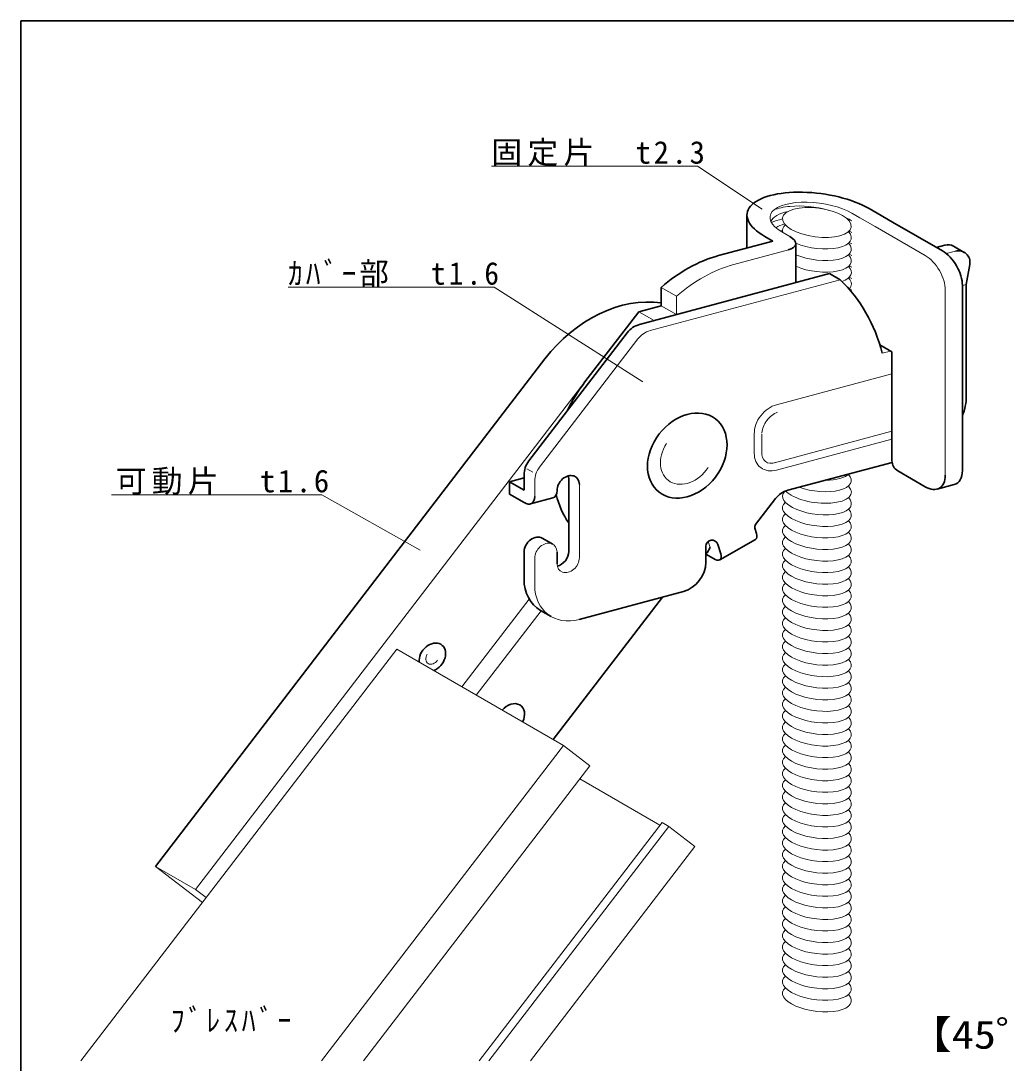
# Model space of a CAD drawing. Units: millimetres on the paper. Extents: x -195 to 195, y -456 to 138.
# Drawn here: x -195.1 to -67.2, y -316.1 to -180.9 of the extents above; entities that cross this region are included whole.
import ezdxf
from ezdxf.enums import TextEntityAlignment as Align

# ---------------------------------------------------------------- set-up
doc = ezdxf.new("R2010")
doc.units = ezdxf.units.MM
for name, color, linetype, lineweight in [('1-1_吊りボルト', 4, 'Continuous', 18), ('1-2_ｶﾊﾞｰ部', 7, 'Continuous', 35), ('1-3_固定片', 7, 'Continuous', 35), ('1-4_ブレース材', 4, 'Continuous', 18), ('1-7_可動片', 7, 'Continuous', 35), ('1-8_文字', 4, 'Continuous', 18), ('1-A_ｶｼﾒﾋﾟﾝ', 4, 'Continuous', 18), ('F-0_図面枠', 4, 'Continuous', 18)]:
    doc.layers.add(name, color=color, linetype=linetype, lineweight=lineweight)
doc.styles.add('ＭＳ ゴシック', font='')
doc.styles.get('ＭＳ ゴシック').set_extended_font_data('MS Gothic')

msp = doc.modelspace()

# ---------------------------------------------------------------- linework, layer by layer
at = {"layer": '1-1_吊りボルト'}
msp.add_ellipse((-91.774, -207.048), major_axis=(-4.462, 0.587), ratio=0.414, dxfattribs=at)
for centre, start_param, end_param in [((-91.774, -208.548), 5.926419, 6.4792321), ((-91.774, -208.548), 0.9650281, 3.6072595), ((-91.774, -210.048), 0.9657591, 3.6072595), ((-91.774, -211.548), 0.9657591, 3.6072595), ((-91.774, -213.048), 2.4404874, 3.6072595), ((-91.774, -214.548), 2.8335184, 3.6072595), ((-91.774, -240.048), 1.0809078, 3.6072595), ((-91.774, -238.548), 1.8744466, 2.8384581), ((-91.774, -243.048), 5.9791558, 9.8904448), ((-91.774, -241.548), 0.483175, 3.6072595), ((-91.774, -244.548), 5.926419, 9.8904448), ((-91.774, -246.048), 5.926419, 9.8904448), ((-91.774, -247.548), 5.926419, 9.8904448), ((-91.774, -249.048), 5.926419, 9.8904448), ((-91.774, -250.548), 5.926419, 9.8904448), ((-91.774, -252.048), 5.926419, 9.8904448), ((-91.774, -253.548), 5.926419, 9.8904448), ((-91.774, -255.048), 5.926419, 9.8904448), ((-91.774, -256.548), 5.926419, 9.8904448), ((-91.774, -258.048), 5.926419, 9.8904448), ((-91.774, -259.548), 5.926419, 9.8904448), ((-91.774, -261.048), 5.926419, 9.8904448), ((-91.774, -262.548), 5.926419, 9.8904448), ((-91.774, -264.048), 5.926419, 9.8904448), ((-91.774, -265.548), 5.926419, 9.8904448), ((-91.774, -265.548), 5.926419, 9.8904448), ((-91.774, -267.048), 5.926419, 9.8904448), ((-91.774, -268.548), 5.926419, 9.8904448), ((-91.774, -270.048), 5.926419, 9.8904448), ((-91.774, -271.548), 5.926419, 9.8904448), ((-91.774, -273.048), 5.926419, 9.8904448), ((-91.774, -274.548), 5.926419, 9.8904448), ((-91.774, -276.048), 5.926419, 9.8904448), ((-91.774, -277.548), 5.926419, 9.8904448), ((-91.774, -279.048), 5.926419, 9.8904448), ((-91.774, -280.548), 5.926419, 9.8904448), ((-91.774, -282.048), 5.926419, 9.8904448), ((-91.774, -283.548), 5.926419, 9.8904448), ((-91.774, -285.048), 5.926419, 9.8904448), ((-91.774, -286.548), 5.926419, 9.8904448), ((-91.774, -288.048), 5.926419, 9.8904448), ((-91.774, -289.548), 5.926419, 9.8904448), ((-91.774, -291.048), 5.926419, 9.8904448), ((-91.774, -292.548), 5.926419, 9.8904448), ((-91.774, -294.048), 5.926419, 9.8904448), ((-91.774, -295.548), 5.926419, 9.8904448), ((-91.774, -297.048), 5.926419, 9.8904448), ((-91.774, -298.548), 5.926419, 9.8904448), ((-91.774, -300.048), 5.926419, 9.8904448), ((-91.774, -301.548), 5.926419, 9.8904448), ((-91.774, -303.048), 5.926419, 9.8904448), ((-91.774, -304.548), 5.926419, 9.8904448), ((-91.774, -306.048), 5.926419, 9.8904448), ((-91.774, -307.548), 5.926419, 9.8904448)]:
    msp.add_ellipse(centre, major_axis=(-4.462, 0.587), ratio=0.414, start_param=start_param, end_param=end_param, dxfattribs=at)
at = {"layer": '1-2_ｶﾊﾞｰ部'}
for p, q in [((-75.177, -209.971), (-76.293, -210.27)), ((-74.039, -210.121), (-72.653, -210.921)), ((-114.805, -220.281), (-90.133, -213.67)), ((-88.748, -214.47), (-90.133, -213.67)), ((-71.926, -212.481), (-72.386, -215.086)), ((-72.386, -215.086), (-72.386, -229.586)), ((-116.409, -221.352), (-129.175, -237.99)), ((-95.551, -241.793), (-82.024, -238.169)), ((-131.7, -240.697), (-129.795, -240.187)), ((-131.7, -240.697), (-131.7, -242.297)), ((-129.795, -241.797), (-131.7, -240.697)), ((-129.795, -239.816), (-129.795, -241.797)), ((-123.999, -249.745), (-123.999, -240.245)), ((-129.795, -243.397), (-131.7, -242.297)), ((-128.975, -243.564), (-126.077, -242.788)), ((-97.154, -242.863), (-99.752, -246.245)), ((-99.834, -246.694), (-99.625, -247.385)), ((-126.044, -248.801), (-127.43, -248.001)), ((-104.628, -248.824), (-104.261, -250.027)), ((-104.391, -250.819), (-99.735, -248.164)), ((-129.795, -249.797), (-129.795, -253.303)), ((-125.512, -249.82), (-125.512, -251.322)), ((-106.193, -249.057), (-106.193, -251.145)), ((-105.214, -250.647), (-106.193, -250.082)), ((-104.967, -250.789), (-105.214, -250.647)), ((-122.619, -258.546), (-109.091, -254.921)), ((-126.28, -258.175), (-127.665, -257.375))]:
    msp.add_line(p, q, dxfattribs=at)
at = {"layer": '1-2_ｶﾊﾞｰ部', "color": 4, "lineweight": 18}
for p, q in [((-73.792, -210.771), (-74.977, -211.089)), ((-113.42, -221.081), (-88.748, -214.47)), ((-72.386, -215.086), (-72.888, -215.221)), ((-115.023, -222.152), (-127.789, -238.79)), ((-82.226, -223.723), (-83.298, -224.01)), ((-82.038, -226.672), (-97.017, -230.686)), ((-99.914, -234.462), (-99.914, -236.965)), ((-98.914, -234.462), (-98.914, -236.965)), ((-82.038, -234.137), (-97.278, -238.221)), ((-82.038, -235.172), (-97.019, -239.186)), ((-128.658, -239.454), (-129.43, -239.008)), ((-128.409, -240.616), (-128.409, -242.611)), ((-122.614, -250.545), (-122.614, -241.045)), ((-105.89, -248.43), (-105.647, -249.227)), ((-128.409, -250.597), (-128.409, -254.097))]:
    msp.add_line(p, q, dxfattribs=at)
at = {"layer": '1-2_ｶﾊﾞｰ部'}
for centre, radius, start, end in [((-74.789, -211.42), 1.5, 60, 105), ((-73.403, -212.22), 1.5, 350, 105), ((-114.029, -223.179), 3, 105, 142.5), ((-126.795, -239.816), 3, 142.5, 180), ((-94.775, -244.691), 3, 105, 142.46262), ((-99.355, -246.549), 0.5, 142.46262, 196.84634), ((-105.393, -249.057), 0.8, 16.94767, 180)]:
    msp.add_arc(centre, radius, start, end, dxfattribs=at)
at = {"layer": '1-2_ｶﾊﾞｰ部', "color": 4, "lineweight": 18}
for centre, start, end in [((-112.643, -223.979), 105, 142.5), ((-125.409, -240.616), 142.5, 180)]:
    msp.add_arc(centre, 3, start, end, dxfattribs=at)
at = {"layer": '1-2_ｶﾊﾞｰ部'}
for centre, major_axis, ratio, start_param, end_param in [((-108.608, -237.292), (18.441, 24.033), 0.767, 5.7407552, 6.2029032), ((-78.181, -231.139), (4.099, 5.342), 0.767, 5.0784041, 5.4984265), ((-124.063, -241.433), (1.025, 1.335), 0.767, 5.497574, 8.6400191), ((-125.448, -240.633), (1.025, 1.335), 0.767, 5.497574, 5.718327), ((-126.897, -241.021), (-0.982, 1.701), 0.575, 2.9877142, 3.9290304), ((-129.795, -241.797), (-0.982, 1.701), 0.575, 2.3541549, 3.9290304), ((-101.011, -246.584), (-1.307, 1.557), 0.4, 3.0947089, 3.8794065), ((-128.346, -249.409), (1.025, 1.335), 0.767, 0.1006363, 2.3568338), ((-125.448, -250.133), (1.025, 1.335), 0.767, 3.9077237, 5.4984265), ((-105.647, -249.227), (-1.307, 1.557), 0.4, 2.5042456, 3.8798645), ((-109.091, -251.921), (2.049, 2.671), 0.767, 3.9272039, 5.497574), ((-123.999, -251.745), (4.099, 5.342), 0.767, 2.3568338, 3.2423285)]:
    msp.add_ellipse(centre, major_axis=major_axis, ratio=ratio, start_param=start_param, end_param=end_param, dxfattribs=at)
at = {"layer": '1-2_ｶﾊﾞｰ部', "color": 4, "lineweight": 18}
for centre, major_axis, ratio, start_param, end_param in [((-97.017, -233.686), (2.049, 2.671), 0.767, 0.7847588, 2.3568338), ((-97.017, -233.686), (1.441, 1.878), 0.668548, 0.7847588, 2.3568338), ((-97.017, -236.186), (2.049, 2.671), 0.767, 2.3559814, 3.9272039), ((-97.017, -236.186), (1.441, 1.878), 0.668548, 2.3559814, 3.9272039), ((-126.96, -250.209), (1.025, 1.335), 0.767, 5.497574, 8.6400191), ((-124.063, -250.933), (1.025, 1.335), 0.767, 2.3559814, 5.4984265), ((-122.614, -252.545), (4.099, 5.342), 0.767, 2.3568338, 3.9263515)]:
    msp.add_ellipse(centre, major_axis=major_axis, ratio=ratio, start_param=start_param, end_param=end_param, dxfattribs=at)
at = {"layer": '1-3_固定片'}
for p, q in [((-83.973, -205.836), (-85.013, -205.236)), ((-100.858, -206.06), (-100.858, -210.36)), ((-81.982, -206.986), (-83.973, -205.836)), ((-81.982, -206.986), (-75.486, -210.736)), ((-104.541, -211.347), (-97.496, -209.459)), ((-97.496, -209.459), (-98.542, -208.856)), ((-94.512, -209.784), (-94.512, -214.843)), ((-111.985, -217.842), (-111.985, -215.476)), ((-72.888, -215.236), (-72.888, -239.24)), ((-114.884, -218.618), (-121.885, -227.741)), ((-114.884, -218.618), (-111.985, -217.842)), ((-82.038, -223.831), (-83.603, -222.928)), ((-82.038, -237.965), (-82.038, -223.831)), ((-81.288, -239.264), (-77.705, -241.333)), ((-76.174, -241.639), (-73.953, -241.044))]:
    msp.add_line(p, q, dxfattribs=at)
at = {"layer": '1-3_固定片', "color": 4, "lineweight": 18}
for p, q in [((-95.275, -208.864), (-96.318, -208.262)), ((-84.203, -207.581), (-77.708, -211.331)), ((-102.549, -212.497), (-95.275, -210.548)), ((-109.993, -216.626), (-111.985, -215.476)), ((-75.11, -239.835), (-75.11, -215.831)), ((-109.993, -218.992), (-109.993, -216.626)), ((-112.893, -219.768), (-114.884, -218.618)), ((-109.993, -218.992), (-111.985, -217.842))]:
    msp.add_line(p, q, dxfattribs=at)
msp.add_lwpolyline([(-84.203, -207.581), (-86.195, -206.431), (-87.234, -205.831)], dxfattribs=at)
at = {"layer": '1-3_固定片'}
msp.add_lwpolyline([(-106.193, -249.973), (-106.033, -249.931), (-105.647, -249.227)], dxfattribs=at)
msp.add_arc((-80.538, -237.965), 1.5, 180, 240, dxfattribs=at)
for centre, major_axis, ratio, start_param, end_param in [((-91.774, -207.048), (-9.07, 1.194), 0.414, 3.9262172, 7.0688413), ((-97.496, -209.459), (-2.98, 0.392), 0.414, 2.3559366, 3.9272487), ((-75.486, -213.736), (-1.838, 3.183), 0.577, 3.9260805, 5.4986974), ((-104.541, -226.347), (10.247, 13.355), 0.767, 0.7856113, 1.3252278), ((-111.985, -235.342), (9.906, 12.909), 0.767, 1.5705833, 1.8416744), ((-75.486, -237.736), (-1.838, 3.183), 0.577, 2.9872828, 3.9272943), ((-77.708, -238.331), (-1.838, 3.183), 0.577, 2.3558911, 3.9272943), ((-111.985, -235.342), (9.906, 12.909), 0.767, 2.5904643, 2.8962601)]:
    msp.add_ellipse(centre, major_axis=major_axis, ratio=ratio, start_param=start_param, end_param=end_param, dxfattribs=at)
at = {"layer": '1-3_固定片', "color": 4, "lineweight": 18}
for centre, major_axis, ratio, start_param, end_param in [((-91.774, -207.048), (-6.09, 0.802), 0.414, 3.9262172, 7.0688413), ((-92.64, -207.548), (-6.09, 0.802), 0.414, 5.2135234, 5.6519836), ((-92.64, -207.548), (-6.09, 0.802), 0.414, 4.3752823, 5.2135234), ((-91.774, -208.048), (-6.09, 0.802), 0.414, 5.4292887, 6.1411456), ((-92.64, -209.048), (-6.09, 0.802), 0.414, 5.3985605, 5.7377914), ((-91.774, -208.048), (-6.09, 0.802), 0.414, 3.9262172, 4.1043898), ((-91.774, -209.548), (-6.09, 0.802), 0.414, 5.5260579, 5.8277584), ((-92.64, -210.548), (-6.09, 0.802), 0.414, 5.3985605, 5.4539928), ((-91.774, -209.548), (-6.09, 0.802), 0.414, 3.9262172, 4.0076206), ((-91.774, -211.048), (-6.09, 0.802), 0.414, 3.9262172, 4.0076206), ((-91.774, -212.548), (-6.09, 0.802), 0.414, 3.9262172, 4.0076206), ((-77.708, -214.331), (-1.838, 3.183), 0.577, 3.9260805, 5.4986974), ((-102.549, -227.497), (10.247, 13.355), 0.767, 0.7856113, 1.3252278), ((-91.774, -214.048), (-6.09, 0.802), 0.414, 3.9262172, 4.0076206), ((-91.774, -215.548), (-6.09, 0.802), 0.414, 3.9262172, 4.0076206), ((-91.774, -217.048), (-6.09, 0.802), 0.414, 3.9262172, 4.0076206)]:
    msp.add_ellipse(centre, major_axis=major_axis, ratio=ratio, start_param=start_param, end_param=end_param, dxfattribs=at)
at = {"layer": '1-4_ブレース材'}
for p, q in [((-187.31, -315.829), (-146.329, -262.421)), ((-156.067, -315.829), (-124.678, -274.921)), ((-150.642, -315.829), (-121.263, -277.542)), ((-122.563, -279.236), (-112.149, -285.249)), ((-135.614, -315.829), (-111.884, -284.903)), ((-111.884, -284.903), (-111.018, -285.403)), ((-134.364, -315.829), (-111.018, -285.403)), ((-111.018, -285.403), (-107.603, -288.024)), ((-107.603, -288.024), (-128.938, -315.829))]:
    msp.add_line(p, q, dxfattribs=at)
msp.add_lwpolyline([(-146.329, -262.421), (-124.678, -274.921), (-121.263, -277.542)], dxfattribs=at)
at = {"layer": '1-7_可動片'}
for p, q in [((-177.628, -290.611), (-127.085, -224.742)), ((-126.025, -274.144), (-111.839, -255.658))]:
    msp.add_line(p, q, dxfattribs=at)
at = {"layer": '1-7_可動片', "color": 4, "lineweight": 18}
for p, q in [((-172.432, -293.611), (-121.889, -227.742)), ((-137.867, -267.307), (-129.127, -255.917)), ((-127.578, -257.426), (-135.991, -268.39)), ((-172.432, -293.611), (-177.628, -290.611)), ((-177.628, -290.611), (-171.543, -295.281)), ((-172.432, -293.611), (-171.066, -294.659))]:
    msp.add_line(p, q, dxfattribs=at)
at = {"layer": '1-7_可動片'}
for centre, major_axis, start_param, end_param in [((-117.181, -232.342), (9.906, 12.909), 0.4055292, 1.5707963), ((-141.696, -263.455), (1.218, 1.587), 4.0192309, 8.7484124), ((-131.451, -271.317), (1.218, 1.587), 4.9461642, 7.8214791)]:
    msp.add_ellipse(centre, major_axis=major_axis, ratio=0.767, start_param=start_param, end_param=end_param, dxfattribs=at)
at = {"layer": '1-7_可動片', "color": 4, "lineweight": 18}
msp.add_ellipse((-141.696, -263.455), major_axis=(0.609, 0.793), ratio=0.767, start_param=1.6714327, end_param=4.8130253, dxfattribs=at)
at = {"layer": '1-8_文字'}
for p, q in [((-134.036, -199.753), (-107.286, -199.753)), ((-107.286, -199.753), (-98.862, -205.313)), ((-160.429, -215.437), (-133.679, -215.437)), ((-133.679, -215.437), (-114.375, -227.731)), ((-183.369, -242.397), (-156.061, -242.397)), ((-156.061, -242.397), (-143.271, -249.58))]:
    msp.add_line(p, q, dxfattribs=at)
at = {"layer": '1-A_ｶｼﾒﾋﾟﾝ', "color": 7, "lineweight": 35}
msp.add_ellipse((-108.608, -237.292), major_axis=(3.653, 4.76), ratio=0.767, dxfattribs=at)
at = {"layer": '1-A_ｶｼﾒﾋﾟﾝ'}
msp.add_ellipse((-108.608, -237.292), major_axis=(2.465, 3.213), ratio=0.767, start_param=1.6714327, end_param=4.8130253, dxfattribs=at)
at = {"layer": 'F-0_図面枠', "color": 7, "lineweight": 35}
for q in [(194.382, -180.878), (-195.118, -455.878)]:
    msp.add_line((-195.118, -180.878), q, dxfattribs=at)

# ---------------------------------------------------------------- texts
at = {"layer": '1-8_文字', "color": 3, "style": 'ＭＳ ゴシック', "width": 1.15}
msp.add_text('【45゜取付図】ﾌﾞﾚｽﾊﾞｰの場合', height=3.666, dxfattribs=at).set_placement((-80.023, -315.359), align=Align.BOTTOM_LEFT)
at = {"layer": '1-8_文字', "color": 7, "char_height": 2.933, "attachment_point": 7, "style": 'ＭＳ ゴシック'}
for s, insert in [('\\T1.17;固定片\u3000t2.3', (-134.036, -199.753)), ('\\T1.22;\\W0.95;ｶﾊﾞｰ部\u3000t1.6', (-160.429, -215.437)), ('\\T1.17;可動片\u3000t1.6', (-182.811, -242.397)), ('\\T1.28;\\W0.9;ﾌﾞﾚｽﾊﾞｰ', (-175.653, -312.185))]:
    msp.add_mtext(s, dxfattribs=dict(at, insert=insert))

doc.saveas('drawing.dxf')
